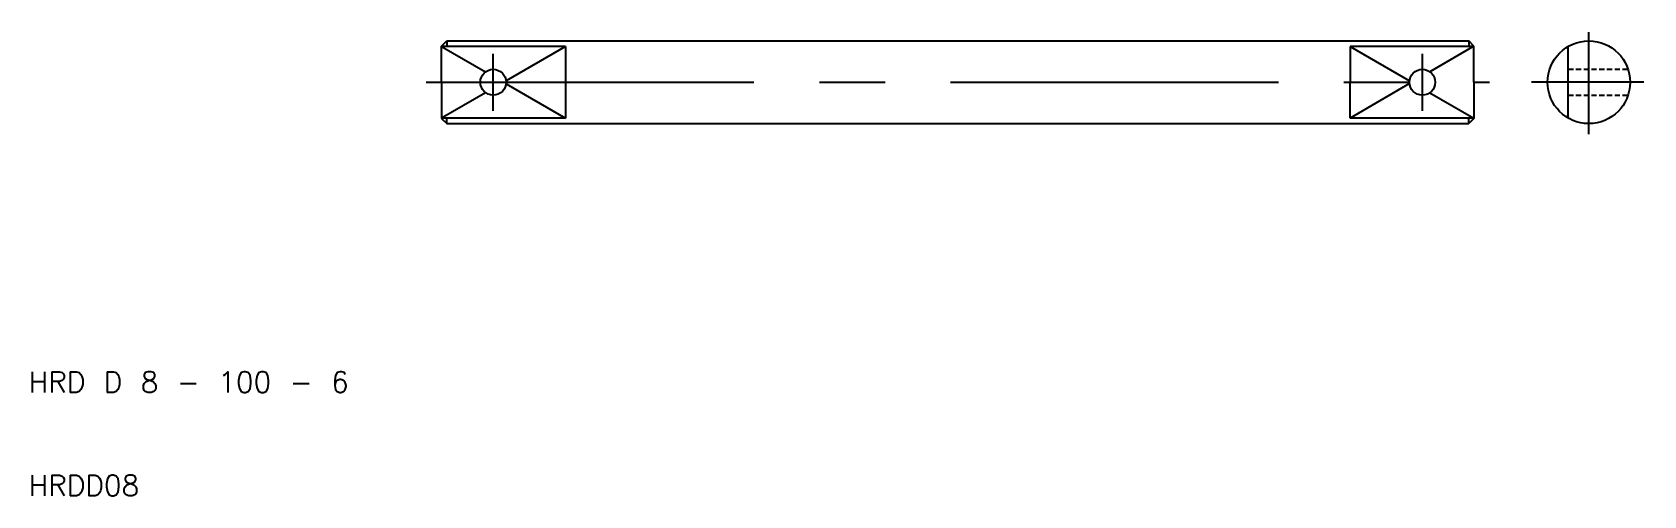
# Model space of a CAD drawing. Extents: x 10 to 166, y 10 to 55.
import ezdxf

# ---------------------------------------------------------------- set-up
doc = ezdxf.new("R2010")
doc.units = 0
doc.linetypes.add('CENTER', pattern=[50.8, 31.75, -6.35, 6.35, -6.35])
doc.linetypes.add('DASHED', pattern=[0.75, 0.5, -0.25])
doc.layers.get('0').update_dxf_attribs({"linetype": 'CONTINUOUS'})
doc.layers.add('CENTER', color=1, linetype='CENTER')
doc.styles.get("Standard").update_dxf_attribs({"font": 'txt.shx'})

msp = doc.modelspace()

# ---------------------------------------------------------------- linework, layer by layer
at = {"color": 7, "linetype": 'CONTINUOUS'}
for p, q in [((50, 53.5), (50.5, 54)), ((50, 50), (50, 53.5)), ((62, 53.46), (50, 53.46)), ((50.5, 54), (149.5, 54)), ((50.5, 54), (50.5, 53.46)), ((62, 53.46), (62, 46.54)), ((138, 53.46), (138, 50)), ((150, 53.46), (138, 53.46)), ((150, 53.5), (149.5, 54)), ((149.5, 54), (149.5, 53.46)), ((150, 50), (150, 53.5)), ((159.13, 46.54), (159.13, 53.46)), ((50, 50), (50, 46.5)), ((138, 46.54), (138, 50)), ((150, 50), (150, 46.5)), ((62, 46.54), (50, 46.54)), ((50, 46.5), (50.5, 46)), ((50.5, 46), (50.5, 46.54)), ((50.5, 46), (149.5, 46)), ((150, 46.54), (138, 46.54)), ((149.5, 46), (149.5, 46.54)), ((150, 46.5), (149.5, 46))]:
    msp.add_line(p, q, dxfattribs=at)
at = {"color": 3, "linetype": 'CONTINUOUS'}
for p, q in [((50, 53.46), (54.26, 51.01)), ((62, 53.46), (56.24, 50.14)), ((138, 53.46), (143.76, 50.14)), ((150, 53.5), (145.72, 51.02)), ((54.26, 48.99), (50, 46.54)), ((56.24, 49.86), (62, 46.54)), ((143.76, 49.88), (138, 46.54)), ((145.74, 48.99), (150, 46.54))]:
    msp.add_line(p, q, dxfattribs=at)
at = {"color": 3, "linetype": 'DASHED'}
for p, q in [((159.13, 51.25), (164.93, 51.25)), ((159.13, 48.75), (164.93, 48.75))]:
    msp.add_line(p, q, dxfattribs=at)
at = {"color": 7, "linetype": 'CONTINUOUS'}
for centre, radius in [((161.13, 50), 4), ((55, 50), 1.25), ((145, 50), 1.25)]:
    msp.add_circle(centre, radius, dxfattribs=at)
at = {"layer": 'CENTER', "color": 1, "linetype": 'CENTER'}
for p, q in [((161.13, 44.97), (161.13, 54.83)), ((55, 47.25), (55, 52.75)), ((145, 47.25), (145, 52.75)), ((48.5, 50), (151.5, 50)), ((166.45, 50), (155.57, 50))]:
    msp.add_line(p, q, dxfattribs=at)

# ---------------------------------------------------------------- texts
at = {"color": 7, "linetype": 'CONTINUOUS'}
for s, p in [('HRD D 8 - 100 - 6', (10, 20)), ('HRDD08', (10, 10))]:
    msp.add_text(s, height=2, dxfattribs=at).set_placement(p)

doc.saveas('drawing.dxf')
